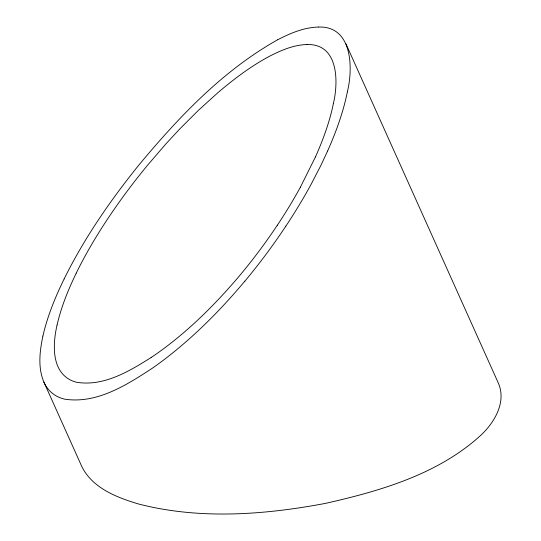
<?xml version="1.0" encoding="UTF-8"?>
<svg xmlns="http://www.w3.org/2000/svg" width="541" height="541" viewBox="0 0 541 541"><rect width="100%" height="100%" fill="white"/><g stroke="black" fill="none" stroke-linecap="round" stroke-linejoin="round"><path stroke-width="0.81" d="M347.376 91.821C353.246 68.119 352.549 25.616 318.345 27.05M333.439 103.324C338.571 81.556 338.531 43.618 307.024 44.524M57.062 325.08C52.781 343.501 51.037 370.998 71.426 380.499A24.501 16.108 -0.9 0 0 77.018 382.338C104.021 386.517 129.211 371.322 151.182 357.479M333.432 103.365C329.672 121.887 323.099 139.713 315.45 156.944M347.369 91.869C343.258 112.264 336.056 131.909 327.67 150.905M42.901 336.089C39.73 351.102 37.721 367.515 43.868 382.061L81.948 466.829C92.68 488.232 116.998 497.564 138.604 504.002C199.595 519.752 264.089 514.924 325.378 503.401C380.722 490.917 438.913 474.011 481.524 434.619C495.015 421.703 506.714 401.348 498.133 382.629L345.888 43.713M42.915 336.008C47.432 316.194 55.216 297.28 64.081 279.048M57.076 325.006C61.167 307.004 68.186 289.814 76.2 273.232M327.609 151.04L320.941 165.309L311.149 184.251A1009.601 663.685 -0.9 0 1 286.216 225.611L285.858 226.172M315.396 157.066L300.377 187.213M64.129 278.946C84.355 238.04 110.445 200.265 139.057 164.816C178.888 116.964 222.858 70.526 277.634 39.777M76.24 273.137C87.98 249.158 102.1 226.402 117.465 204.586A1058.115 695.577 -0.9 0 1 147.084 165.783L165.749 144.068L179.166 129.563L198.412 110.317L218.138 92.464C234.239 78.79 251.227 65.961 269.925 56.034C281.448 50.144 293.824 44.91 306.943 44.524M277.323 225.259L277.661 224.758A919.105 604.202 -0.9 0 0 300.383 187.22M244.816 281.192C220.038 310.703 192.65 338.24 161.786 361.402A382.189 251.24 -0.9 0 1 152.346 368.211C126.594 385.077 96.967 404.005 64.832 399.19A27.212 17.887 -0.9 0 1 58.665 397.141C52.031 394.247 46.769 388.688 43.882 382.095M277.804 39.689C290.382 33.224 303.907 27.456 318.25 27.05M285.824 226.158A1002.297 658.884 -0.9 0 1 244.836 281.198M277.283 225.252A910.084 598.265 -0.9 0 1 236.958 278.804C214.811 304.583 190.54 328.745 163.206 349.026A329.604 216.671 -0.9 0 1 151.189 357.479"/></g></svg>
